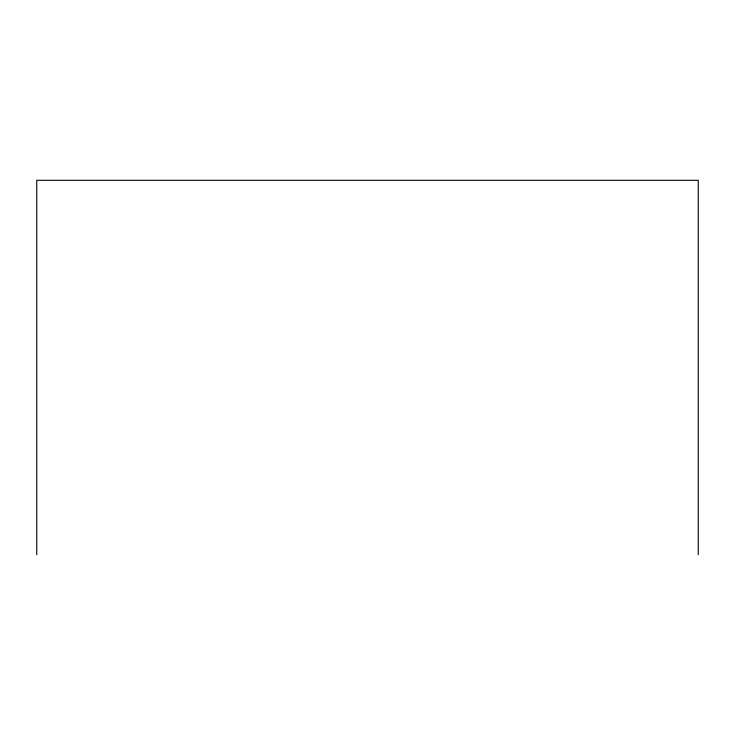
<?xml version="1.0" encoding="UTF-8"?>
<svg xmlns="http://www.w3.org/2000/svg" width="735" height="735" viewBox="0 0 735 735"><rect width="100%" height="100%" fill="white"/><g stroke="black" fill="none" stroke-linecap="round" stroke-linejoin="round"><path stroke-width="1.1" d="M698.25 554.704L698.25 180.296L36.75 180.296L36.75 554.704"/></g></svg>
